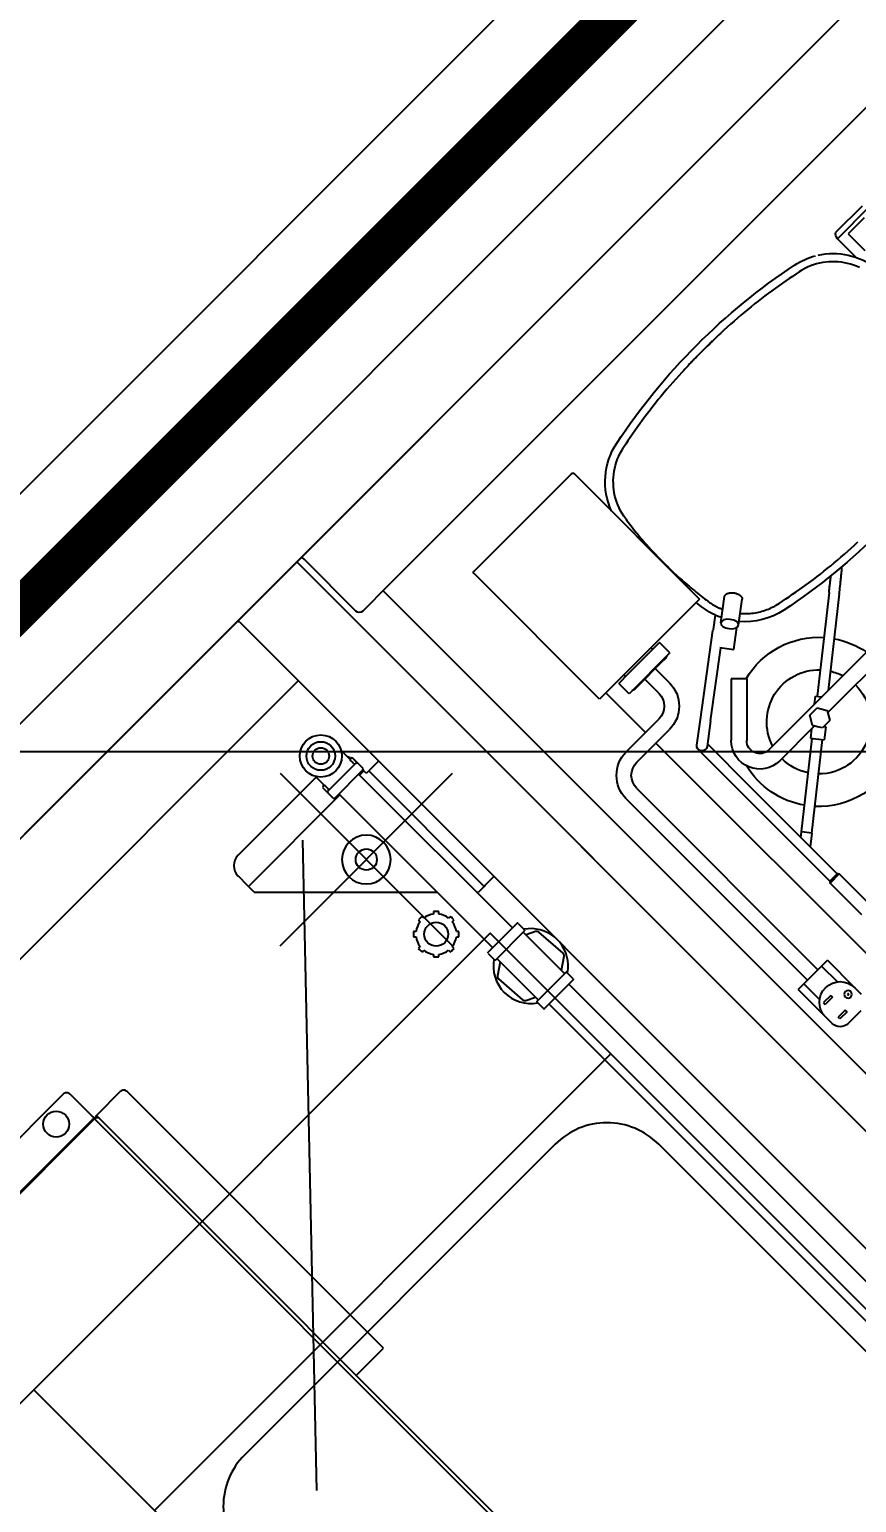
# Model space of a CAD drawing. Header units: millimetres. Extents: x 396580293 to 396624419, y 2853145456 to 2853176656.
# Drawn here: x 396592776 to 396593285, y 2853159163 to 2853160069 of the extents above; entities that cross this region are included whole.
import ezdxf

# ---------------------------------------------------------------- set-up
doc = ezdxf.new("R2010")
doc.units = ezdxf.units.MM
doc.header["$LTSCALE"] = 800
doc.header["$MEASUREMENT"] = 0
for name, pattern in [('Grid$0$CENTER', [2, 1.25, -0.25, 0.25, -0.25]), ('HIDDEN', [0.375, 0.25, -0.125]), ('STRICHPUNKT', [1, 0.5, -0.25, 0, -0.25])]:
    doc.linetypes.add(name, pattern=pattern)
for name, color, linetype, lineweight in [('260G', 2, 'Continuous', 25), ('410AB', 90, 'Continuous', 25), ('610', 4, 'STRICHPUNKT', 25)]:
    doc.layers.add(name, color=color, linetype=linetype, lineweight=lineweight)
for name, color, linetype in [('A-HATCH GYPSUM', 9, 'Continuous'), ('A-XREF', 7, 'Continuous'), ('BK FAB', 130, 'Continuous'), ('BLOCK', 3, 'Continuous'), ('DIM', 55, 'Continuous'), ('FIRELINE', 6, 'Continuous'), ('Grid$0$A-Grid lines', 9, 'Grid$0$CENTER'), ('KPLAN-FAB', 4, 'Continuous')]:
    doc.layers.add(name, color=color, linetype=linetype)
doc.layers.add('L-PLINE', color=6, linetype='HIDDEN', plot=False)
doc.styles.add('ARIAL', font='arial.ttf')
doc.dimstyles.new('dim-50', dxfattribs={"dimscale": 50, "dimtxt": 2, "dimasz": 2, "dimexe": 1, "dimexo": 1, "dimgap": 1, "dimtad": 1, "dimdec": 0, "dimrnd": 5, "dimdsep": 46, "dimtxsty": 'ARIAL', "dimcen": 1, "dimdle": 1, "dimclrd": 1, "dimclre": 1, "dimclrt": 3, "dimadec": 0, "dimazin": 0, "dimtfac": 0.1, "dimtdec": 0, "dimtix": 1, "dimtmove": 1, "dimatfit": 3, "dimfxl": 1, "dimtvp": 1.5, "dimfrac": 2, "dimtolj": 1, "dimtzin": 0, "dimarcsym": 0})

# ---------------------------------------------------------------- blocks, each defined once
blk = doc.blocks.new('*D35')
at = {"layer": 'Defpoints', "color": 0, "transparency": 16777216}
for p in [(396596479.71, 2853164763.49), (396596365.08, 2853163678.12), (396596479.71, 2853163563.49), (396596479.71, 2853163563.49), (396590053.26, 2853157137.03)]:
    blk.add_point(p, dxfattribs=at)
at = {"layer": 'DIM', "color": 1, "lineweight": -2, "transparency": 16777216}
blk.add_arc((396596479.71, 2853163563.49), 162.11, 125.92899, 189.07101, dxfattribs=at)
at = {"layer": 'DIM', "color": 1, "transparency": 16777216}
for points in [[(396596379.45, 2853163710.61), (396596389.73, 2853163678.9), (396596479.71, 2853163725.6)], [(396596334.47, 2853163545.5), (396596304.78, 2853163530.35), (396596365.08, 2853163448.86)]]:
    blk.add_solid(points, dxfattribs=at)
at = {"layer": 'DIM', "color": 3, "transparency": 16777216, "insert": (396596236.54, 2853163664.21), "char_height": 100, "attachment_point": 5, "rotation": 67.5, "style": 'ARIAL'}
blk.add_mtext('\\A1;135°', dxfattribs=at)
blk = doc.blocks.new('A$C285064C4')
at = {"layer": '410AB'}
for p, q in [((75, 0, 10027229803.1), (75, 150, 10027229803.1)), ((0, 75, 10027229803.1), (150, 75, 10027229803.1))]:
    blk.add_line(p, q, dxfattribs=at)
blk.add_circle((75, 75, 10027229803.1), 15, dxfattribs=at)
blk = doc.blocks.new('A$C4CDB6190')
for p, q in [((5.63, 807.28), (719.93, 807.28)), ((715.63, 805.03), (715.63, 807.28)), ((719.93, 308.56), (719.93, 807.28)), ((715.63, 760.28), (715.63, 805.03)), ((32.63, 757.28), (690.63, 757.28)), ((690.64, 757.28), (712.63, 757.28)), ((694.93, 757.28), (694.93, 308.61)), ((560.95, 725.14), (560.95, 617.14)), ((562.05, 726.24), (562.15, 726.24)), ((646.75, 726.24), (562.15, 726.24)), ((646.75, 726.24), (646.85, 726.24)), ((647.95, 725.14), (647.95, 617.14)), ((342.12, 716.21), (319.12, 716.21)), ((316.92, 712.71), (344.32, 712.71)), ((323.62, 710.21), (337.62, 710.21)), ((337.62, 710.21), (337.62, 708.71)), ((337.62, 708.71), (337.62, 695.71)), ((344.32, 696.5), (344.32, 712.71)), ((560.95, 617.14), (560.95, 616.04)), ((560.95, 616.04), (562.05, 616.04)), ((562.05, 616.04), (562.15, 616.04)), ((562.15, 616.04), (646.75, 616.04)), ((603.15, 614.54), (603.15, 616.04)), ((626.75, 614.54), (626.75, 616.04)), ((642.48, 581.47), (642.48, 616.04)), ((646.85, 616.04), (646.75, 616.04)), ((646.85, 616.04), (647.95, 616.04)), ((647.95, 616.04), (647.95, 617.14)), ((597.15, 614.54), (605.39, 614.54)), ((597.15, 605.54), (597.15, 614.54)), ((605.39, 614.54), (624.5, 614.54)), ((624.5, 614.54), (632.74, 614.54)), ((632.74, 605.54), (632.74, 614.54)), ((562.01, 596.49), (549.03, 606.27)), ((568.11, 596.85), (561.02, 602.19)), ((597.15, 605.54), (632.74, 605.54)), ((602.15, 605.04), (605.15, 605.04)), ((605.15, 605.04), (624.74, 605.04)), ((610.4, 592.8), (610.4, 605.04)), ((619.5, 592.8), (619.5, 605.04)), ((624.74, 605.04), (627.74, 605.04)), ((555.39, 587.7), (542.48, 597.43)), ((612.89, 563.33), (568.86, 596.5)), ((567.95, 579.17), (556.98, 587.43)), ((573.25, 586.2), (567.95, 579.17)), ((609.06, 558.25), (572.79, 585.59)), ((659.22, 581.47), (630.82, 581.47)), ((659.22, 572.37), (630.82, 572.37)), ((642.48, 347.21), (642.48, 572.37)), ((501.83, 562.53), (552.09, 522.62)), ((575.05, 560.91), (581.77, 567.62)), ((581.77, 567.62), (608.7, 540.69)), ((625.56, 553.77), (612.89, 563.33)), ((497.89, 557.55), (544.67, 520.4)), ((575.05, 560.91), (601.98, 533.97)), ((609.06, 558.25), (621.74, 548.7)), ((670.54, 561.05), (670.54, 403.4)), ((679.64, 561.05), (679.64, 403.4)), ((620.48, 549.65), (620.48, 513.24)), ((626.83, 513.24), (626.83, 551.24)), ((596.36, 520.4), (366.95, 520.4)), ((552.76, 523.46), (550.33, 520.4)), ((556.61, 520.4), (552.76, 523.46)), ((557.14, 517.62), (555.51, 514.86)), ((563.55, 517.57), (557.14, 517.62)), ((566.7, 511.99), (563.55, 517.57)), ((554.56, 510.9), (366.46, 510.9)), ((555.51, 514.86), (553.89, 512.1)), ((553.89, 512.1), (557.04, 506.52)), ((563.45, 506.47), (565.08, 509.23)), ((565.08, 509.23), (566.7, 511.99)), ((596.36, 510.9), (566.06, 510.9)), ((573.12, 507.29), (567.83, 500.63)), ((568.57, 510.9), (573.12, 507.29)), ((620.48, 513.24), (620.48, 497.36)), ((626.83, 497.36), (626.83, 513.24)), ((557.04, 506.52), (563.45, 506.47)), ((562.26, 506.48), (561.57, 505.61)), ((561.57, 505.61), (567.83, 500.63)), ((613.85, 465.46), (568.5, 501.47)), ((617.8, 470.44), (572.45, 506.45)), ((620.48, 497.36), (620.48, 436.79)), ((626.83, 497.36), (626.83, 436.79)), ((613.85, 465.46), (617.8, 470.44)), ((613.85, 465.46), (620.48, 460.2)), ((620.48, 468.31), (617.8, 470.44)), ((620.48, 448.29), (620.48, 436.79)), ((626.83, 448.29), (626.83, 436.79)), ((619.68, 435.81), (627.62, 435.81)), ((619.68, 408.29), (619.68, 435.81)), ((627.23, 436.3), (620.08, 436.3)), ((626.83, 436.79), (620.48, 436.79)), ((627.62, 408.29), (627.62, 435.81)), ((667.39, 403.4), (662.39, 403.4)), ((662.39, 379.6), (662.39, 403.4)), ((682.79, 403.4), (667.39, 403.4)), ((667.39, 403.4), (667.39, 389.7)), ((687.79, 403.4), (682.79, 403.4)), ((682.79, 389.7), (682.79, 403.4)), ((687.79, 403.4), (687.79, 379.6)), ((676.19, 386.7), (682.49, 386.7)), ((676.19, 386.7), (676.19, 385.2)), ((676.19, 385.2), (682.49, 385.2)), ((682.49, 386.7), (682.49, 385.2)), ((662.39, 379.6), (662.39, 373.9)), ((676.19, 374), (682.49, 374)), ((676.19, 372.5), (676.19, 374)), ((676.19, 372.5), (682.49, 372.5)), ((682.49, 372.5), (682.49, 374)), ((687.79, 379.6), (687.79, 373.9)), ((680.79, 366.9), (669.39, 366.9))]:
    blk.add_line(p, q)
at = {"flags": 128}
for points in [[(562.05, 726.24), (561.97, 726.24), (561.9, 726.23), (561.83, 726.22), (561.76, 726.2), (561.69, 726.18), (561.63, 726.16), (561.56, 726.13), (561.5, 726.09), (561.44, 726.06), (561.38, 726.01), (561.32, 725.97), (561.27, 725.92), (561.22, 725.87), (561.17, 725.81), (561.13, 725.75), (561.09, 725.69), (561.06, 725.63), (561.03, 725.56), (561, 725.5), (560.98, 725.43), (560.97, 725.36), (560.96, 725.29), (560.95, 725.21), (560.95, 725.14)], [(647.95, 725.14), (647.94, 725.21), (647.94, 725.29), (647.93, 725.36), (647.91, 725.43), (647.89, 725.5), (647.86, 725.56), (647.83, 725.63), (647.8, 725.69), (647.76, 725.75), (647.72, 725.81), (647.67, 725.87), (647.62, 725.92), (647.57, 725.97), (647.52, 726.01), (647.46, 726.06), (647.4, 726.09), (647.33, 726.13), (647.27, 726.16), (647.2, 726.18), (647.13, 726.2), (647.06, 726.22), (646.99, 726.23), (646.92, 726.24), (646.85, 726.24)], [(375.41, 714.92), (377.79, 715.4), (380.2, 715.88), (382.65, 716.35), (385.14, 716.82), (387.66, 717.27), (390.21, 717.72), (392.79, 718.15), (395.4, 718.57), (398.02, 718.97), (400.67, 719.36), (403.34, 719.72), (406.01, 720.07), (408.71, 720.38), (411.41, 720.68), (414.13, 720.95), (416.86, 721.21), (419.6, 721.44), (422.36, 721.65), (425.12, 721.84), (427.9, 722.01), (430.69, 722.16), (433.49, 722.28), (434.89, 722.34), (436.3, 722.39), (437.71, 722.44), (439.12, 722.48), (440.53, 722.52), (441.24, 722.53), (441.95, 722.55), (442.66, 722.56), (443.37, 722.58), (444.07, 722.59), (444.77, 722.6), (445.47, 722.61), (446.15, 722.62), (446.81, 722.62), (447.45, 722.63), (448.06, 722.64), (448.65, 722.64), (449.2, 722.64), (449.71, 722.65), (450.19, 722.65), (450.64, 722.65), (451.06, 722.65), (451.25, 722.65), (451.42, 722.65), (451.55, 722.65), (451.59, 722.65), (451.61, 722.65), (451.65, 722.65), (451.77, 722.65)], [(443.83, 722.58), (444.82, 722.6), (445.81, 722.61), (447.8, 722.63), (451.77, 722.65)], [(451.77, 722.65), (455.74, 722.63), (457.73, 722.61), (458.72, 722.6), (459.71, 722.58)], [(451.77, 722.65), (451.89, 722.65), (451.93, 722.65), (451.95, 722.65), (451.96, 722.65), (451.99, 722.65), (452.13, 722.65), (452.49, 722.65), (452.9, 722.65), (453.35, 722.65), (453.83, 722.65), (454.35, 722.64), (454.9, 722.64), (455.48, 722.64), (456.1, 722.63), (456.75, 722.62), (457.41, 722.62), (458.09, 722.61), (458.78, 722.6), (459.48, 722.59), (460.19, 722.58), (460.9, 722.56), (461.61, 722.55), (462.33, 722.53), (463.04, 722.52), (464.47, 722.48), (465.88, 722.44), (467.29, 722.39), (468.69, 722.34), (470.1, 722.28), (472.89, 722.15), (475.67, 722.01), (478.44, 721.84), (481.21, 721.65), (483.96, 721.44), (486.7, 721.21), (489.43, 720.95), (492.15, 720.68), (494.86, 720.38), (497.56, 720.06), (500.25, 719.71), (502.92, 719.35), (505.56, 718.97), (508.19, 718.57), (510.79, 718.16), (513.37, 717.72), (515.91, 717.28), (518.42, 716.82), (520.9, 716.36), (523.34, 715.88), (525.75, 715.4), (528.12, 714.92)], [(347.25, 690.63), (347.97, 692.45), (348.77, 694.21), (349.66, 695.94), (350.63, 697.61), (351.68, 699.22), (352.82, 700.78), (354.03, 702.27), (355.31, 703.7), (356.66, 705.07), (358.08, 706.37), (359.56, 707.59), (361.11, 708.74), (362.72, 709.81), (364.38, 710.81), (366.1, 711.72), (367.87, 712.54), (369.69, 713.28), (371.55, 713.92), (373.47, 714.47), (375.41, 714.92)], [(558.21, 682.96), (557.87, 684.93), (557.44, 686.87), (556.91, 688.77), (556.29, 690.63), (555.57, 692.45), (554.77, 694.22), (553.88, 695.94), (552.91, 697.61), (551.85, 699.22), (550.72, 700.78), (549.51, 702.27), (548.23, 703.7), (546.88, 705.07), (545.46, 706.37), (543.98, 707.59), (542.43, 708.74), (540.82, 709.81), (539.16, 710.81), (537.44, 711.72), (535.67, 712.54), (533.85, 713.27), (531.99, 713.92), (530.08, 714.47), (528.12, 714.92)], [(558.21, 682.96), (558.38, 681.71), (558.55, 680.45), (558.72, 679.16), (558.89, 677.86), (559.05, 676.53), (559.2, 675.19), (559.35, 673.84), (559.5, 672.47), (559.64, 671.09), (559.77, 669.69), (559.89, 668.28), (560.01, 666.86), (560.12, 665.44), (560.22, 664), (560.31, 662.56), (560.39, 661.11), (560.52, 658.18), (560.62, 655.24), (560.69, 652.28), (560.71, 650.8), (560.73, 649.31), (560.73, 648.55), (560.73, 648.17), (560.73, 647.97), (560.74, 647.78), (560.74, 647.69), (560.74, 647.62), (560.74, 647.53), (560.74, 647.48), (560.74, 647.45), (560.74, 647.43), (560.74, 647.44), (560.74, 647.44), (560.74, 647.41), (560.74, 647.32), (560.74, 647.21)], [(560.74, 647.21), (560.74, 647.01), (560.74, 646.98), (560.74, 646.98), (560.74, 646.99), (560.74, 646.97), (560.74, 646.94), (560.74, 646.89), (560.74, 646.8), (560.74, 646.73), (560.74, 646.64), (560.73, 646.45), (560.73, 646.26), (560.73, 645.87), (560.73, 645.12), (560.71, 643.63), (560.69, 642.14), (560.62, 639.18), (560.52, 636.23), (560.38, 633.3), (560.3, 631.84), (560.21, 630.39), (560.11, 628.95), (560, 627.53), (559.89, 626.11), (559.77, 624.7), (559.64, 623.31), (559.5, 621.93), (559.36, 620.56), (559.21, 619.21), (559.05, 617.88), (558.89, 616.56), (558.73, 615.26), (558.56, 613.98), (558.38, 612.71), (558.21, 611.47)], [(560.72, 650.64), (560.72, 650.22), (560.72, 649.79), (560.73, 648.93), (560.74, 647.21)], [(560.74, 647.21), (560.73, 645.49), (560.72, 644.64), (560.72, 644.21), (560.72, 643.78)], [(558.21, 611.47), (558.14, 611.03), (558.07, 610.6), (558, 610.16), (557.92, 609.73), (557.84, 609.3), (557.75, 608.88), (557.66, 608.45), (557.56, 608.02), (557.45, 607.6), (557.35, 607.18), (557.23, 606.76), (557.12, 606.35), (557, 605.93), (556.87, 605.52), (556.74, 605.11), (556.61, 604.7), (556.47, 604.29), (556.32, 603.89), (556.17, 603.48), (556.02, 603.08), (555.86, 602.68), (555.7, 602.28), (555.54, 601.89), (555.37, 601.5)], [(542.25, 601.98), (542.15, 601.74), (542.05, 601.5), (541.97, 601.26), (541.9, 601.02), (541.83, 600.79), (541.78, 600.56), (541.73, 600.33), (541.7, 600.1), (541.67, 599.88), (541.66, 599.66), (541.65, 599.45), (541.66, 599.25), (541.67, 599.05), (541.7, 598.86), (541.74, 598.67), (541.78, 598.5), (541.84, 598.33), (541.9, 598.17), (541.98, 598.03), (542.06, 597.89), (542.15, 597.76), (542.26, 597.64), (542.37, 597.53), (542.48, 597.43)], [(549.03, 606.27), (548.83, 606.4), (548.6, 606.5), (548.35, 606.58), (548.09, 606.62), (547.81, 606.63), (547.52, 606.61), (547.21, 606.56), (546.9, 606.48), (546.57, 606.37), (546.24, 606.23), (545.91, 606.07), (545.58, 605.87), (545.24, 605.65), (544.91, 605.4), (544.58, 605.13), (544.27, 604.84), (543.96, 604.53), (543.66, 604.2), (543.38, 603.86), (543.12, 603.5), (542.87, 603.13), (542.64, 602.75), (542.43, 602.37), (542.25, 601.98)], [(549.5, 592.14), (548.82, 591.36), (548.11, 590.59), (547.38, 589.85), (546.64, 589.12), (545.87, 588.42), (545.09, 587.74), (544.28, 587.07), (543.46, 586.43), (542.62, 585.81), (541.76, 585.22), (540.88, 584.65), (539.99, 584.1), (539.08, 583.57), (538.15, 583.07), (537.22, 582.6), (536.26, 582.15), (535.29, 581.72), (534.3, 581.32), (533.3, 580.95), (532.29, 580.6), (531.27, 580.29), (530.23, 580), (529.19, 579.74), (528.12, 579.5)], [(528.12, 579.5), (525.75, 579.02), (523.34, 578.55), (520.89, 578.07), (518.4, 577.61), (515.88, 577.15), (513.33, 576.71), (510.75, 576.27), (508.14, 575.85), (505.52, 575.45), (502.87, 575.07), (500.2, 574.7), (497.53, 574.36), (494.83, 574.04), (492.13, 573.74), (489.41, 573.47), (486.68, 573.22), (483.94, 572.98), (481.18, 572.77), (478.42, 572.59), (475.64, 572.42), (472.85, 572.27), (470.05, 572.14), (468.65, 572.08), (467.24, 572.03)], [(497.89, 557.55), (497.29, 558.03), (496.7, 558.5), (496.11, 558.97), (495.52, 559.43), (494.94, 559.9), (494.37, 560.35), (493.81, 560.81), (493.25, 561.25), (492.71, 561.69), (492.17, 562.12), (491.65, 562.53), (491.15, 562.94), (490.66, 563.33), (490.19, 563.72), (489.73, 564.09), (489.3, 564.44), (488.88, 564.78), (488.49, 565.1), (488.11, 565.41), (487.76, 565.7), (487.43, 565.97), (487.12, 566.22), (486.84, 566.45), (486.58, 566.67), (486.35, 566.87), (486.14, 567.04), (485.95, 567.2), (485.8, 567.33), (485.67, 567.45), (485.52, 567.58), (485.43, 567.67), (485.33, 567.77), (485.27, 567.84), (485.2, 567.92), (485.11, 568.03), (485.05, 568.1), (484.98, 568.2)], [(501.83, 562.53), (501.28, 562.97), (500.72, 563.41), (500.16, 563.85), (499.61, 564.29), (499.07, 564.73), (498.53, 565.16), (497.99, 565.59), (497.47, 566.01), (496.95, 566.42), (496.45, 566.83), (495.95, 567.23), (495.47, 567.61), (495, 567.99), (494.55, 568.36), (494.11, 568.71), (493.68, 569.06)]]:
    blk.add_lwpolyline(points, dxfattribs=at)
for radius in [2.35, 0.35]:
    blk.add_circle((668.14, 379.6), radius)
for centre, radius, start, end in [((712.63, 760.28), 3, 270, 0), ((451.77, 341.65), 386, 78.43957, 101.56043), ((340.32, 712.64), 4, 1.03775, 63.26684), ((383.05, 677.59), 43.1, 101.56043, 120.18258), ((520.49, 677.59), 43.1, 20.16216, 78.43957), ((383.05, 677.59), 43.1, 122.51768, 171.91037), ((306.74, 647.21), 259, 351.91037, 353.08788), ((520.49, 616.83), 43.1, 334.70534, 351.91037), ((602.15, 610.04), 5, 244.15807, 270), ((627.74, 610.04), 5, 270, 295.84193), ((520.49, 616.83), 43.1, 281.56043, 319.99966), ((569.31, 598.45), 2, 233, 257.01855), ((630.82, 592.8), 20.43, 180, 270), ((630.82, 592.8), 11.33, 180, 270), ((659.22, 561.05), 20.43, 0, 90), ((451.77, 952.77), 386, 258.43957, 281.56043), ((659.22, 561.05), 11.32, 0, 90), ((562.48, 510.78), 52, 75.71546, 138.45327), ((623.65, 551.24), 3.17, 233, 53), ((562.48, 510.78), 52, 145.4545, 169.33606), ((562.48, 510.78), 32, 17.49984, 136.5166), ((596.36, 528.35), 17.45, 270, 45), ((562.48, 510.78), 32, 147.90574, 162.50016), ((596.36, 528.35), 7.95, 270, 45), ((562.48, 510.78), 52, 324.63778, 13.70807), ((562.48, 510.78), 52, 179.86502, 317.63655), ((562.48, 510.78), 32, 179.78066, 315.18531), ((562.48, 510.78), 32, 326.57445, 0.21934), ((620.18, 435.81), 0.5, 101.90268, 180), ((619.98, 436.79), 0.5, 281.90268, 0), ((627.33, 436.79), 0.5, 180, 258.09732), ((627.12, 435.81), 0.5, 0, 78.09732), ((675.09, 379.6), 12.7, 0, 180), ((680.79, 373.9), 7, 270, 0)]:
    blk.add_arc(centre, radius, start, end)
blk.add_ellipse((558.7, 592.09), major_axis=(-3.31, -4.39), ratio=0.520843)

msp = doc.modelspace()

# ---------------------------------------------------------------- linework, layer by layer
at = {"layer": '260G'}
msp.add_line((396592853.05, 2853159158.38), (396593133.78, 2853159439.1), dxfattribs=at)
for points in [[(396593625.21, 2853158947.65), (396593059.54, 2853159513.35), (396592778.81, 2853159232.63), (396593344.48, 2853158666.93)], [(396593344.48, 2853158666.93), (396592778.81, 2853159232.63), (396592498.08, 2853158951.91), (396593063.76, 2853158386.22)]]:
    msp.add_lwpolyline(points, close=True, dxfattribs=at)
msp.add_lwpolyline([(396593099.49, 2853159383.59), (396592908.56, 2853159192.68, 0.414214), (396592908.56, 2853159129.04), (396593269.18, 2853158768.4, 0.414214), (396593332.82, 2853158768.4), (396593523.74, 2853158959.32, 0.414214), (396593523.74, 2853159022.96), (396593163.12, 2853159383.59, 0.414214)], format="xyb", close=True, dxfattribs=at)
at = {"layer": '610'}
msp.add_line((396592970.04, 2853158370.69), (396592940.58, 2853159741.53), dxfattribs=at)
at = {"layer": 'A-HATCH GYPSUM'}
for p, q in [((396596529.71, 2853163542.78), (396590829.66, 2853157842.73)), ((396596629.71, 2853163501.36), (396590900.37, 2853157772.02))]:
    msp.add_line(p, q, dxfattribs=at)
at = {"layer": 'A-XREF'}
msp.add_lwpolyline([(396593640.72, 2853159041.39), (396592940.58, 2853159741.53), (396592269.9, 2853159070.83), (396592970.04, 2853158370.69)], close=True, dxfattribs=at)
at = {"layer": 'BK FAB'}
for p, q in [((396592940.58, 2853159741.53), (396592904.51, 2853159705.47)), ((396593640.72, 2853159041.39), (396592940.58, 2853159741.53)), ((396592305.96, 2853159106.89), (396592904.51, 2853159705.47)), ((396592904.51, 2853159705.47), (396592905.4, 2853159704.59)), ((396592905.47, 2853159704.51), (396593603.71, 2853159006.27)), ((396592342.9, 2853159069.95), (396592941.46, 2853159668.52)), ((396592967.84, 2853159625.65), (396592972.86, 2853159620.63)), ((396592976.86, 2853159617.82), (396592959.76, 2853159600.72)), ((396592974, 2853159620.83), (396592973.85, 2853159620.68)), ((396592975.06, 2853159620.83), (396592981.18, 2853159614.72)), ((396592975.68, 2853159620.17), (396592977.97, 2853159617.87)), ((396592990.83, 2853159619.15), (396592985.49, 2853159613.81)), ((396592952.48, 2853159609.19), (396592904.49, 2853159561.2)), ((396592956.95, 2853159604.72), (396592951.93, 2853159609.74)), ((396592963.93, 2853159596.4), (396592981.18, 2853159613.66)), ((396592978.62, 2853159611.09), (396593073.19, 2853159516.51)), ((396592981.86, 2853159613.11), (396592979.23, 2853159610.48)), ((396592981.86, 2853159613.11), (396592981.24, 2853159613.72)), ((396592983.27, 2853159611.69), (396592981.86, 2853159613.11)), ((396592983.37, 2853159611.69), (396592984.78, 2853159613.11)), ((396592985.49, 2853159613.81), (396592984.78, 2853159613.11)), ((396593055.78, 2853159542.11), (396592984.78, 2853159613.11)), ((396592967.1, 2853159598.35), (396592910.86, 2853159542.11)), ((396592956.9, 2853159603.73), (396592956.75, 2853159603.58)), ((396592956.75, 2853159602.52), (396592962.87, 2853159596.4)), ((396592959.71, 2853159599.61), (396592957.41, 2853159601.91)), ((396592966.49, 2853159598.97), (396593061.07, 2853159504.39)), ((396592904.49, 2853159548.47), (396592910.15, 2853159542.81)), ((396592910.15, 2853159542.81), (396592910.86, 2853159542.11)), ((396593055.78, 2853159542.11), (396593056.49, 2853159542.81)), ((396593056.49, 2853159542.81), (396593061.83, 2853159548.15)), ((396592910.86, 2853159542.11), (396592912.98, 2853159539.99)), ((396592914.39, 2853159538.57), (396592912.98, 2853159539.99)), ((396592914.39, 2853159538.57), (396593026.89, 2853159538.57)), ((396593051.14, 2853159538.57), (396593052.25, 2853159538.57)), ((396593053.66, 2853159539.99), (396593052.25, 2853159538.57)), ((396593055.78, 2853159542.11), (396593053.66, 2853159539.99)), ((396593024.73, 2853159526.61), (396593024.73, 2853159525.1)), ((396593027.88, 2853159525.1), (396593027.88, 2853159526.61)), ((396593015.35, 2853159521.42), (396593016.42, 2853159520.35)), ((396593018.65, 2853159522.58), (396593017.58, 2853159523.65)), ((396593035.02, 2853159523.65), (396593033.96, 2853159522.58)), ((396593036.19, 2853159520.35), (396593037.26, 2853159521.42)), ((396593075.97, 2853159519.29), (396593058.29, 2853159501.61)), ((396593076.68, 2853159519.29), (396593080.56, 2853159515.4)), ((396593013.9, 2853159514.27), (396593012.39, 2853159514.27)), ((396593012.39, 2853159511.12), (396593013.9, 2853159511.12)), ((396593040.21, 2853159514.27), (396593038.7, 2853159514.27)), ((396593038.7, 2853159511.12), (396593040.21, 2853159511.12)), ((396593062.89, 2853159497.02), (396593080.56, 2853159514.7)), ((396593079.86, 2853159513.99), (396593105.31, 2853159488.53)), ((396593087.46, 2853159514.3), (396593081.59, 2853159512.25)), ((396593104.29, 2853159501.11), (396593089.43, 2853159513.93)), ((396593016.42, 2853159505.04), (396593015.35, 2853159503.98)), ((396593017.58, 2853159501.74), (396593018.65, 2853159502.81)), ((396593024.73, 2853159500.3), (396593024.73, 2853159498.79)), ((396593027.88, 2853159498.79), (396593027.88, 2853159500.3)), ((396593033.96, 2853159502.81), (396593035.02, 2853159501.74)), ((396593037.26, 2853159503.98), (396593036.19, 2853159505.04)), ((396593058.29, 2853159500.91), (396593062.18, 2853159497.02)), ((396593063.59, 2853159497.73), (396593089.05, 2853159472.27)), ((396593103.3, 2853159490.54), (396593104.95, 2853159499.22)), ((396593065.6, 2853159495.71), (396593063.95, 2853159487.04)), ((396593106.02, 2853159489.24), (396593088.34, 2853159471.56)), ((396593110.62, 2853159485.35), (396593106.73, 2853159489.24)), ((396593064.61, 2853159485.15), (396593079.48, 2853159472.33)), ((396593092.94, 2853159466.97), (396593110.62, 2853159484.64)), ((396593107.84, 2853159481.87), (396593354.55, 2853159235.16)), ((396593081.45, 2853159471.96), (396593087.32, 2853159474)), ((396593092.23, 2853159466.97), (396593088.34, 2853159470.85)), ((396593095.72, 2853159469.74), (396593342.43, 2853159223.03)), ((396592818.08, 2853159401.94), (396592832.05, 2853159415.91)), ((396592993.97, 2853159258.22), (396592836.29, 2853159415.91)), ((396592796.87, 2853159414.32), (396592597.11, 2853159214.56)), ((396592815.08, 2853159400.35), (396592801.11, 2853159414.32)), ((396592611.78, 2853159195.65), (396592815.78, 2853159399.65)), ((396592612.25, 2853159195.18), (396592816.25, 2853159399.18)), ((396592815.78, 2853159399.65), (396592815.08, 2853159400.35)), ((396592816.14, 2853159400), (396592815.78, 2853159399.65)), ((396592815.78, 2853159399.65), (396592816.25, 2853159399.18)), ((396592816.14, 2853159400), (396592816.63, 2853159399.51)), ((396593134.76, 2853159080.67), (396592816.25, 2853159399.18)), ((396592817.37, 2853159401.24), (396592816.49, 2853159400.35)), ((396592816.49, 2853159400.35), (396592817.07, 2853159399.77)), ((396592817.37, 2853159401.24), (396592818.08, 2853159401.94)), ((396592818.97, 2853159399.65), (396592817.37, 2853159401.24)), ((396593138.6, 2853159080.01), (396592818.97, 2853159399.65)), ((396592977.18, 2853159241.43), (396592993.97, 2853159258.22))]:
    msp.add_line(p, q, dxfattribs=at)
for centre, radius in [((396592955.35, 2853159622.23), 12.95), ((396592955.35, 2853159622.23), 8.8), ((396592955.35, 2853159622.23), 5.1), ((396592983.32, 2853159558.57), 6.5), ((396593026.3, 2853159512.7), 7.4), ((396592792.63, 2853159395.93), 7.95)]:
    msp.add_circle(centre, radius, dxfattribs=at)
for centre, radius, start, end in [((396592969.13, 2853159613.11), 9, 57.94187, 72.81432), ((396592974.53, 2853159620.3), 0.75, 44.99999, 135.00001), ((396592980.65, 2853159614.19), 0.75, 315.00001, 44.99999), ((396592957.28, 2853159603.05), 0.75, 135.00001, 224.99999), ((396592963.4, 2853159596.93), 0.75, 224.99999, 315.00001), ((396592910.86, 2853159554.83), 9, 135.00001, 224.99999), ((396593026.3, 2853159512.7), 12.5, 97.25298, 127.74702), ((396593026.3, 2853159512.7), 14, 83.52766, 96.47234), ((396593026.3, 2853159512.7), 12.5, 52.25298, 82.74702), ((396593026.3, 2853159512.7), 12.5, 142.25299, 172.74701), ((396593026.3, 2853159512.7), 14, 128.52765, 141.47234), ((396593026.3, 2853159512.7), 14, 38.52766, 51.47235), ((396593026.3, 2853159512.7), 12.5, 7.25299, 37.74701), ((396593076.32, 2853159518.94), 0.5, 44.99999, 135.00001), ((396593084.45, 2853159493.13), 23, 50.05535, 100.58262), ((396593080.21, 2853159515.05), 0.5, 315.00001, 44.99999), ((396593026.3, 2853159512.7), 14, 173.52764, 186.47236), ((396593026.3, 2853159512.7), 12.5, 187.25299, 217.74701), ((396593026.3, 2853159512.7), 12.5, 322.25299, 352.74701), ((396593026.3, 2853159512.7), 14, 353.52764, 6.47236), ((396593088.12, 2853159512.41), 2, 49.23477, 109.23477), ((396593084.45, 2853159493.13), 23, 349.4174, 39.94466), ((396593026.3, 2853159512.7), 14, 218.52766, 231.47235), ((396593026.3, 2853159512.7), 12.5, 232.25298, 262.74702), ((396593026.3, 2853159512.7), 14, 263.52766, 276.47234), ((396593026.3, 2853159512.7), 12.5, 277.25298, 307.74702), ((396593026.3, 2853159512.7), 14, 308.52765, 321.47234), ((396593058.64, 2853159501.26), 0.5, 135.00001, 224.99999), ((396593084.45, 2853159493.13), 23, 169.4174, 280.58262), ((396593062.53, 2853159497.37), 0.5, 224.99999, 315.00001), ((396593102.99, 2853159499.6), 2, 349.23477, 49.23477), ((396593106.37, 2853159488.89), 0.5, 44.99999, 135.00001), ((396593065.92, 2853159486.66), 2, 169.23477, 229.23477), ((396593110.26, 2853159485), 0.5, 315.00001, 44.99999), ((396593080.79, 2853159473.84), 2, 229.23477, 289.23477), ((396593088.7, 2853159471.21), 0.5, 135.00001, 224.99999), ((396593092.59, 2853159467.32), 0.5, 224.99999, 315.00001), ((396592834.17, 2853159413.79), 3, 44.99999, 135.00001), ((396592798.99, 2853159412.2), 3, 44.99999, 135.00001)]:
    msp.add_arc(centre, radius, start, end, dxfattribs=at)
at = {"layer": 'BK FAB', "extrusion": (0, 0, -1)}
msp.add_ellipse((396592817.37, 2853159398.06), major_axis=(1.59, 1.59), ratio=0.707107, start_param=-1.570796, end_param=0.000001, dxfattribs=at)
at = {"layer": 'BK FAB'}
for points, knots in [([(396592973.85, 2853159620.68), (396592973.79, 2853159620.62), (396592973.72, 2853159620.57), (396592973.58, 2853159620.5), (396592973.51, 2853159620.48), (396592973.36, 2853159620.46), (396592973.29, 2853159620.46), (396592973.17, 2853159620.47), (396592973.12, 2853159620.49), (396592973.03, 2853159620.52), (396592972.99, 2853159620.54), (396592972.94, 2853159620.57), (396592972.93, 2853159620.58), (396592972.9, 2853159620.6), (396592972.89, 2853159620.61), (396592972.87, 2853159620.62), (396592972.87, 2853159620.63), (396592972.86, 2853159620.63), (396592972.86, 2853159620.63), (396592972.86, 2853159620.63)], [-0.37609394, -0.37609394, -0.37609394, -0.37609394, -0.37206337, -0.37206337, -0.36805207, -0.36805207, -0.36325819, -0.36325819, -0.35687108, -0.35687108, -0.34909887, -0.34909887, -0.34084226, -0.34084226, -0.33084613, -0.33084613, -0.31785214, -0.31785214, -0.31414133, -0.31414133, -0.31414133, -0.31414133]), ([(396592974.35, 2853159618.87), (396592974.04, 2853159619.2), (396592973.75, 2853159619.54), (396592973.3, 2853159620.1), (396592973.12, 2853159620.33), (396592972.94, 2853159620.54), (396592972.9, 2853159620.59), (396592972.86, 2853159620.63)], [0, 0, 0, 0, 0.1335599, 0.1335599, 0.2539519, 0.2539519, 0.311124, 0.311124, 0.311124, 0.311124]), ([(396592975.57, 2853159617.6), (396592975.54, 2853159617.63), (396592975.52, 2853159617.66), (396592975.39, 2853159617.79), (396592975.29, 2853159617.89), (396592975.05, 2853159618.14), (396592974.9, 2853159618.3), (396592974.61, 2853159618.6), (396592974.48, 2853159618.73), (396592974.35, 2853159618.87)], [0.1505938, 0.1505938, 0.1505938, 0.1505938, 0.162809, 0.162809, 0.2035112, 0.2035112, 0.2686348, 0.2686348, 0.325618, 0.325618, 0.325618, 0.325618]), ([(396592975.06, 2853159620.83), (396592975.06, 2853159620.83), (396592975.07, 2853159620.83), (396592975.09, 2853159620.81), (396592975.11, 2853159620.78), (396592975.19, 2853159620.69), (396592975.26, 2853159620.61), (396592975.44, 2853159620.41), (396592975.56, 2853159620.29), (396592975.68, 2853159620.17)], [0.1406897, 0.1406897, 0.1406897, 0.1406897, 0.1581892, 0.1581892, 0.1863117, 0.1863117, 0.2313077, 0.2313077, 0.2812252, 0.2812252, 0.2812252, 0.2812252]), ([(396592975.57, 2853159617.6), (396592975.57, 2853159617.6), (396592975.57, 2853159617.6), (396592975.65, 2853159617.55), (396592975.74, 2853159617.51), (396592975.94, 2853159617.45), (396592976.05, 2853159617.43), (396592976.25, 2853159617.45), (396592976.34, 2853159617.46), (396592976.49, 2853159617.52), (396592976.56, 2853159617.55), (396592976.62, 2853159617.59)], [-0.1280503, -0.1280503, -0.1280503, -0.1280503, -0.1275142, -0.1275142, -0.0897118, -0.0897118, -0.0501173, -0.0501173, -0.0221376, -0.0221376, 0, 0, 0, 0]), ([(396592976.92, 2853159617.87), (396592976.97, 2853159617.92), (396592977.04, 2853159617.95), (396592977.18, 2853159618.02), (396592977.26, 2853159618.04), (396592977.44, 2853159618.06), (396592977.55, 2853159618.06), (396592977.77, 2853159618.01), (396592977.88, 2853159617.95), (396592977.97, 2853159617.87), (396592977.97, 2853159617.87), (396592977.97, 2853159617.87)], [-0.1373754, -0.1373754, -0.1373754, -0.1373754, -0.1152807, -0.1152807, -0.0881457, -0.0881457, -0.0509857, -0.0509857, 0, 0, 0.0005551, 0.0005551, 0.0005551, 0.0005551]), ([(396592957.41, 2853159601.91), (396592957.36, 2853159601.96), (396592957.3, 2853159602.02), (396592957.12, 2853159602.19), (396592957, 2853159602.3), (396592956.85, 2853159602.43), (396592956.81, 2853159602.47), (396592956.76, 2853159602.51), (396592956.75, 2853159602.52), (396592956.75, 2853159602.52)], [0, 0, 0, 0, 0.0235609, 0.0235609, 0.076954, 0.076954, 0.1137238, 0.1137238, 0.1405355, 0.1405355, 0.1405355, 0.1405355]), ([(396592956.95, 2853159604.72), (396592956.95, 2853159604.72), (396592956.95, 2853159604.72), (396592956.96, 2853159604.71), (396592956.97, 2853159604.7), (396592956.99, 2853159604.67), (396592957.01, 2853159604.65), (396592957.04, 2853159604.59), (396592957.06, 2853159604.56), (396592957.1, 2853159604.46), (396592957.12, 2853159604.39), (396592957.12, 2853159604.22), (396592957.12, 2853159604.12), (396592957.05, 2853159603.94), (396592957.01, 2853159603.86), (396592956.94, 2853159603.77), (396592956.92, 2853159603.75), (396592956.9, 2853159603.73)], [-0.43830884, -0.43830884, -0.43830884, -0.43830884, -0.42833217, -0.42833217, -0.41533818, -0.41533818, -0.40396629, -0.40396629, -0.39564027, -0.39564027, -0.38786281, -0.38786281, -0.38193706, -0.38193706, -0.37771258, -0.37771258, -0.3763562, -0.3763562, -0.3763562, -0.3763562]), ([(396592956.95, 2853159604.72), (396592956.96, 2853159604.72), (396592956.96, 2853159604.72), (396592957.02, 2853159604.65), (396592957.15, 2853159604.55), (396592957.53, 2853159604.24), (396592957.82, 2853159604.01), (396592958.32, 2853159603.59), (396592958.52, 2853159603.41), (396592958.71, 2853159603.23)], [0.4413262, 0.4413262, 0.4413262, 0.4413262, 0.4438339, 0.4438339, 0.5465311, 0.5465311, 0.674616, 0.674616, 0.7524502, 0.7524502, 0.7524502, 0.7524502]), ([(396592958.71, 2853159603.23), (396592958.85, 2853159603.1), (396592958.99, 2853159602.97), (396592959.26, 2853159602.71), (396592959.38, 2853159602.59), (396592959.59, 2853159602.39), (396592959.67, 2853159602.32), (396592959.79, 2853159602.19), (396592959.84, 2853159602.14), (396592959.92, 2853159602.07), (396592959.95, 2853159602.04), (396592959.98, 2853159602.01)], [0, 0, 0, 0, 0.0577972, 0.0577972, 0.1098961, 0.1098961, 0.1424579, 0.1424579, 0.162809, 0.162809, 0.1750242, 0.1750242, 0.1750242, 0.1750242]), ([(396592959.71, 2853159599.61), (396592959.71, 2853159599.61), (396592959.71, 2853159599.61), (396592959.63, 2853159599.7), (396592959.57, 2853159599.81), (396592959.52, 2853159600.04), (396592959.52, 2853159600.14), (396592959.54, 2853159600.32), (396592959.56, 2853159600.4), (396592959.63, 2853159600.55), (396592959.67, 2853159600.61), (396592959.71, 2853159600.67)], [-0.1362172, -0.1362172, -0.1362172, -0.1362172, -0.135669, -0.135669, -0.0853166, -0.0853166, -0.0486182, -0.0486182, -0.0218203, -0.0218203, 0, 0, 0, 0]), ([(396592959.98, 2853159602.01), (396592959.98, 2853159602.01), (396592959.98, 2853159602.01), (396592960.03, 2853159601.93), (396592960.08, 2853159601.84), (396592960.13, 2853159601.64), (396592960.15, 2853159601.53), (396592960.14, 2853159601.33), (396592960.12, 2853159601.24), (396592960.07, 2853159601.09), (396592960.03, 2853159601.03), (396592959.99, 2853159600.97)], [-0.0005417, -0.0005417, -0.0005417, -0.0005417, 0, 0, 0.0381964, 0.0381964, 0.0782038, 0.0782038, 0.106475, 0.106475, 0.1288434, 0.1288434, 0.1288434, 0.1288434])]:
    msp.add_open_spline(points, degree=3, knots=knots, dxfattribs=at)
for points in [[(396592976.72, 2853159617.68), (396592976.69, 2853159617.65), (396592976.65, 2853159617.62), (396592976.62, 2853159617.59)], [(396592976.86, 2853159617.82), (396592976.88, 2853159617.84), (396592976.9, 2853159617.85), (396592976.92, 2853159617.87)], [(396592984.78, 2853159613.11), (396592984.81, 2853159613.08), (396592984.83, 2853159613.04), (396592984.83, 2853159612.98)], [(396592959.71, 2853159600.67), (396592959.73, 2853159600.69), (396592959.75, 2853159600.71), (396592959.76, 2853159600.72)], [(396592959.99, 2853159600.97), (396592959.96, 2853159600.93), (396592959.94, 2853159600.9), (396592959.91, 2853159600.86)]]:
    msp.add_open_spline(points, degree=3, dxfattribs=at)
at = {"layer": 'BLOCK'}
msp.add_line((396590194.68, 2853156995.61), (396596679.71, 2853163480.64), dxfattribs=at)
at = {"layer": 'FIRELINE', "linetype": 'HIDDEN', "ltscale": 3, "const_width": 25}
msp.add_lwpolyline([(396590865.02, 2853157807.37), (396596579.71, 2853163522.07)], dxfattribs=at)
at = {"layer": 'Grid$0$A-Grid lines', "ltscale": 20}
msp.add_line((396584747.95, 2853159624.95), (396605418.63, 2853159624.95), dxfattribs=at)
at = {"layer": 'L-PLINE', "linetype": 'Continuous'}
msp.add_lwpolyline([(396590865.02, 2853157807.37), (396596579.71, 2853163522.07), (396596579.71, 2853164963.49)], dxfattribs=at)

# ---------------------------------------------------------------- block references
at = {"extrusion": (0, 0, -1), "zscale": -1, "rotation": 134.9999993867911}
msp.add_blockref('A$C285064C4', (-396592877.25, 2853159558.57, 10027229803.1), dxfattribs=at)
at = {"layer": 'KPLAN-FAB', "color": 1, "xscale": -1, "rotation": 44.99999998935155}
msp.add_blockref('A$C4CDB6190', (396594020.49, 2853159679.76), dxfattribs=at)

# ---------------------------------------------------------------- dimensions: what is measured, and where the dimension line sits
at = {"layer": 'DIM'}
dim = msp.add_angular_dim_2l(base=(396596365.08, 2853163678.12), line1=((396596479.71, 2853163563.49), (396596479.71, 2853164763.49)), line2=((396590053.26, 2853157137.03), (396596479.71, 2853163563.49)), dimstyle='dim-50', dxfattribs=at)
dim.commit()
dim.dimension.update_dxf_attribs({"geometry": '*D35', "text_midpoint": (396596236.54, 2853163664.21)})

doc.saveas('drawing.dxf')
